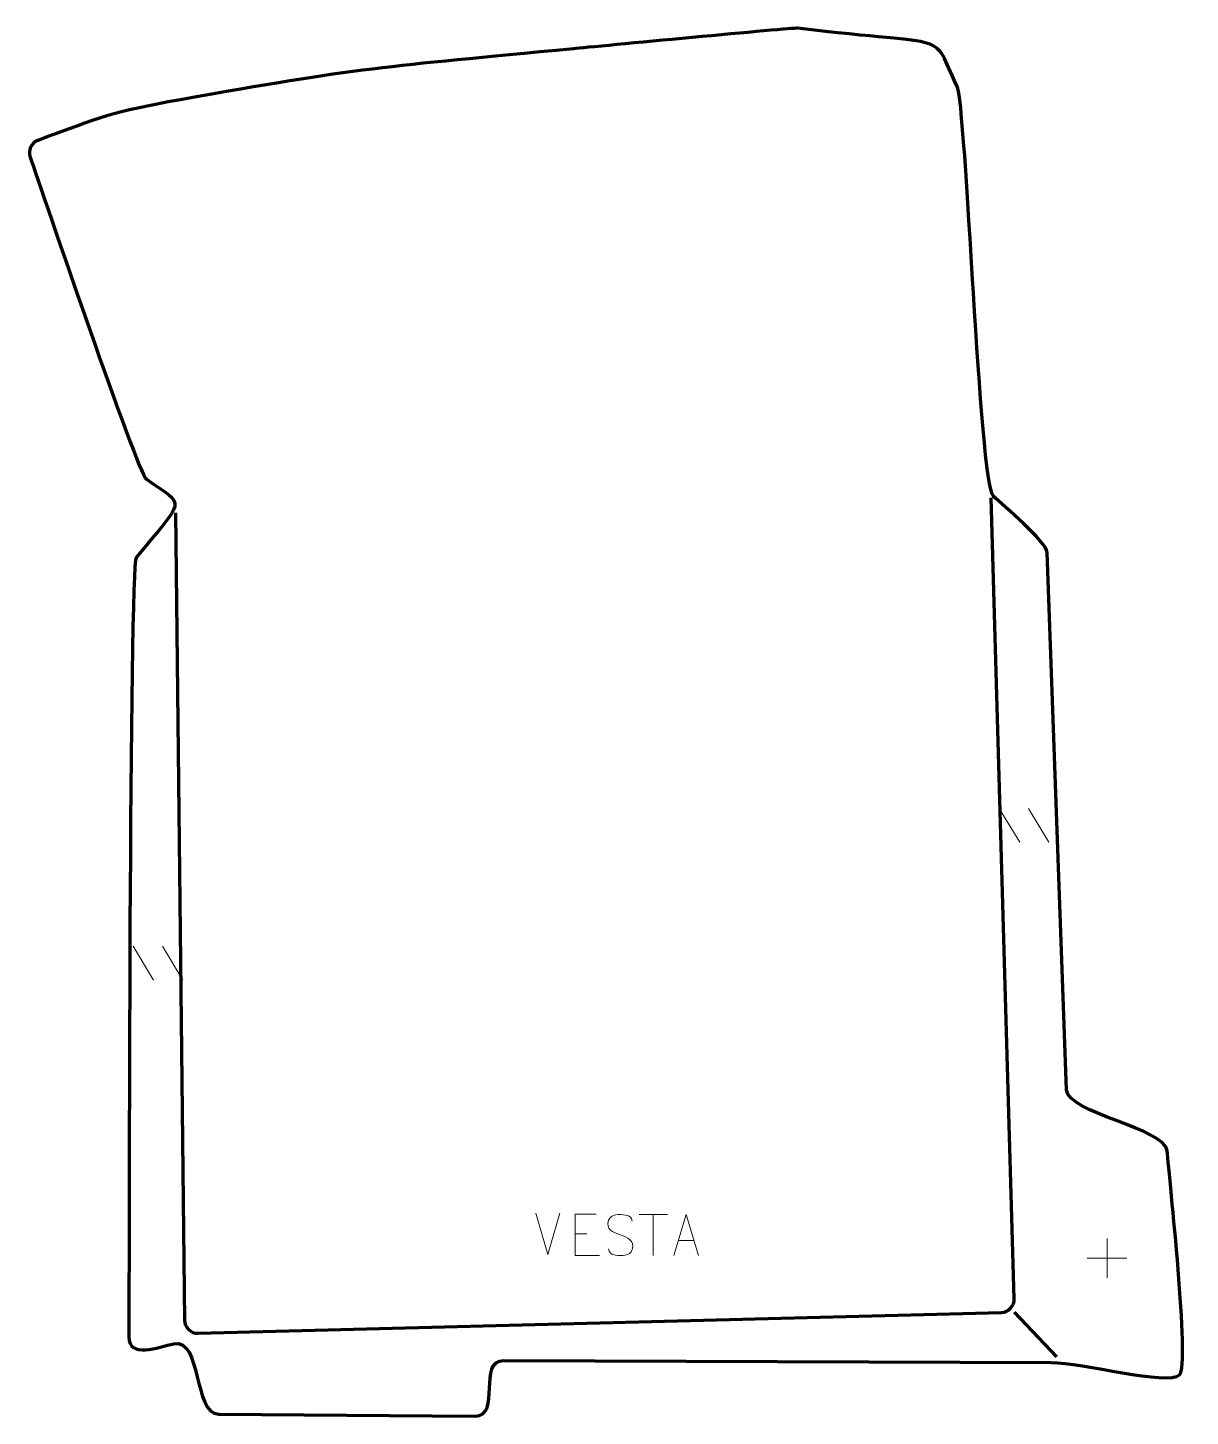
# Model space of a CAD drawing. Header units: millimetres. Extents: x 2911 to 3615, y -140 to 701.
import ezdxf

# ---------------------------------------------------------------- set-up
doc = ezdxf.new("R2010")
doc.units = ezdxf.units.MM
doc.header["$MEASUREMENT"] = 0
doc.layers.add('layer 1', color=7, linetype='Continuous')
doc.layers.add('layer 2', color=7, linetype='Continuous')

msp = doc.modelspace()

# ---------------------------------------------------------------- linework, layer by layer
at = {"layer": 'layer 1', "color": 230, "lineweight": 200}
msp.add_open_spline([(2916.771, 633.1333), (2954.3196, 647.3074), (2961.5823, 650.3208), (3003.1109, 657.8391), (3003.1109, 657.8391), (3110.5731, 677.294), (3126.8358, 677.6972), (3241.3863, 688.7493), (3241.3863, 688.7493), (3254.2911, 689.9944), (3374.9775, 701.4739), (3377.1497, 701.213), (3377.1497, 701.213), (3475.1776, 689.4372), (3457.106, 700.1294), (3473.9202, 666.3541), (3473.9202, 666.3541), (3479.6352, 654.8743), (3487.4614, 425.5569), (3496.0171, 417.4361), (3496.0171, 417.4361), (3501.8083, 411.9393), (3528.3027, 389.7864), (3528.5345, 383.4215), (3528.5345, 383.4215), (3528.5345, 383.4215), (3540.4137, 57.5068), (3540.4137, 57.5068), (3540.4137, 57.5068), (3540.93, 43.3428), (3600.2784, 34.418), (3601.3535, 20.51), (3601.3535, 20.51), (3602.6348, 3.935), (3615.3218, -109.2244), (3608.8674, -115.3103), (3608.8674, -115.3103), (3601.922, -121.8593), (3549.539, -107.8002), (3530.9492, -107.7312), (3530.9492, -107.7312), (3530.9492, -107.7312), (3199.3008, -106.4868), (3199.3008, -106.4868), (3199.3008, -106.4868), (3182.8482, -106.4251), (3198.1547, -140.3405), (3181.6693, -140.2186), (3181.6693, -140.2186), (3181.6693, -140.2186), (3026.3538, -139.0711), (3026.3538, -139.0711), (3026.3538, -139.0711), (3010.9532, -138.9572), (3016.0032, -92.8345), (2999.2265, -96.3965), (2999.2265, -96.3965), (2989.6398, -98.4319), (2971.8044, -105.3532), (2971.8801, -92.2793), (2971.8801, -92.2793), (2972.1359, -48.0675), (2971.96, 374.8521), (2976.37, 380.2896), (2976.37, 380.2896), (3005.8084, 416.5865), (3007.0521, 410.9155), (2982.4961, 427.7434), (2982.4961, 427.7434), (2977.0914, 431.4472), (2919.3185, 602.3686), (2912.0511, 622.9897), (2912.0511, 622.9897), (2910.6072, 627.0869), (2912.7068, 631.5991), (2916.771, 633.1333)], degree=3, knots=[0, 0, 0, 0, 0.05, 0.05, 0.05, 0.05, 0.1, 0.1, 0.1, 0.1, 0.15, 0.15, 0.15, 0.15, 0.2, 0.2, 0.2, 0.2, 0.25, 0.25, 0.25, 0.25, 0.3, 0.3, 0.3, 0.3, 0.35, 0.35, 0.35, 0.35, 0.4, 0.4, 0.4, 0.4, 0.45, 0.45, 0.45, 0.45, 0.5, 0.5, 0.5, 0.5, 0.55, 0.55, 0.55, 0.55, 0.6, 0.6, 0.6, 0.6, 0.65, 0.65, 0.65, 0.65, 0.7, 0.7, 0.7, 0.7, 0.75, 0.75, 0.75, 0.75, 0.8, 0.8, 0.8, 0.8, 0.85, 0.85, 0.85, 0.85, 0.9, 0.9, 0.9, 0.9, 1, 1, 1, 1], dxfattribs=at)
at = {"layer": 'layer 2', "color": 142, "lineweight": 200}
msp.add_open_spline([(3000.2183, 407.3128), (3000.2183, 407.3128), (3005.6655, -82.1087), (3005.6655, -82.1087), (3005.6655, -82.1087), (3005.6903, -84.3325), (3006.5126, -86.2372), (3008.1139, -87.7803), (3008.1139, -87.7803), (3009.7154, -89.3234), (3011.6493, -90.0746), (3013.8724, -90.0169), (3013.8724, -90.0169), (3013.8724, -90.0169), (3500.8343, -77.3937), (3500.8343, -77.3937), (3500.8343, -77.3937), (3503.0406, -77.3365), (3504.9188, -76.4992), (3506.4363, -74.8965), (3506.4363, -74.8965), (3507.9537, -73.2938), (3508.6871, -71.3726), (3508.6237, -69.1665), (3508.6237, -69.1665), (3508.6237, -69.1665), (3494.6606, 416.5158), (3494.6606, 416.5158)], degree=3, knots=[0, 0, 0, 0, 0.125, 0.125, 0.125, 0.125, 0.25, 0.25, 0.25, 0.25, 0.375, 0.375, 0.375, 0.375, 0.5, 0.5, 0.5, 0.5, 0.625, 0.625, 0.625, 0.625, 0.75, 0.75, 0.75, 0.75, 1, 1, 1, 1], dxfattribs=at)
at = {"layer": 'layer 2', "color": 250, "lineweight": 9}
for points in [[(3499.5847, 228.2142), (3499.5847, 228.2142), (3511.949, 207.6699), (3511.949, 207.6699)], [(3517.3146, 228.2142), (3517.3146, 228.2142), (3529.6789, 207.6699), (3529.6789, 207.6699)], [(2974.5391, 144.6197), (2974.5391, 144.6197), (2986.9034, 124.0754), (2986.9034, 124.0754)], [(2992.269, 144.6197), (2992.269, 144.6197), (3004.6333, 124.0754), (3004.6333, 124.0754)], [(3225.9148, -42.2038), (3225.9148, -42.2038), (3218.593, -17.2502), (3218.593, -17.2502)], [(3233.2367, -17.2502), (3233.2367, -17.2502), (3225.9149, -42.2038), (3225.9149, -42.2038)], [(3281.3415, -18.0446), (3281.3415, -18.0446), (3298.3287, -18.0446), (3298.3287, -18.0446)], [(3289.8353, -42.9746), (3289.8353, -42.9746), (3289.8353, -18.0211), (3289.8353, -18.0211)], [(3242.4077, -29.727), (3242.4077, -29.727), (3249.5758, -29.727), (3249.5758, -29.727)], [(3564.9214, -32.5219), (3564.9214, -32.5219), (3564.9214, -56.4998), (3564.9214, -56.4998)], [(3305.0873, -33.7252), (3305.0873, -33.7252), (3314.583, -33.7252), (3314.583, -33.7252)], [(3552.9325, -44.5109), (3552.9325, -44.5109), (3576.9104, -44.5109), (3576.9104, -44.5109)]]:
    msp.add_open_spline(points, degree=3, dxfattribs=at)
for points, knots in [([(3255.2816, -17.8473), (3255.2816, -17.8473), (3242.4077, -17.8473), (3242.4077, -17.8473), (3242.4077, -17.8473), (3242.4077, -17.8473), (3242.4077, -42.8009), (3242.4077, -42.8009), (3242.4077, -42.8009), (3242.4077, -42.8009), (3257.2735, -42.8009), (3257.2735, -42.8009)], [0, 0, 0, 0, 0.25, 0.25, 0.25, 0.25, 0.5, 0.5, 0.5, 0.5, 1, 1, 1, 1]), ([(3269.8406, -30.324), (3265.5923, -28.8536), (3260.6842, -27.0578), (3262.6893, -21.5375), (3262.6893, -21.5375), (3264.1928, -17.3976), (3269.4064, -17.7861), (3273.01, -18.3872), (3273.01, -18.3872), (3275.8706, -18.8644), (3276.7353, -20.0776), (3277.0459, -22.1617)], [0, 0, 0, 0, 0.25, 0.25, 0.25, 0.25, 0.5, 0.5, 0.5, 0.5, 1, 1, 1, 1]), ([(3302.3647, -42.9746), (3302.3647, -42.9746), (3309.7357, -18.0211), (3309.7357, -18.0211), (3309.7357, -18.0211), (3309.7357, -18.0211), (3317.3056, -42.9746), (3317.3056, -42.9746)], [0, 0, 0, 0, 0.33333333, 0.33333333, 0.33333333, 0.33333333, 1, 1, 1, 1]), ([(3269.8406, -30.3241), (3273.8592, -31.9708), (3278.8887, -33.8591), (3277.0547, -39.2194), (3277.0547, -39.2194), (3275.5949, -43.4858), (3270.6841, -43.2291), (3266.958, -42.6744), (3266.958, -42.6744), (3264.208, -42.2646), (3262.9871, -41.0511), (3262.6091, -38.9389)], [0, 0, 0, 0, 0.25, 0.25, 0.25, 0.25, 0.5, 0.5, 0.5, 0.5, 1, 1, 1, 1])]:
    msp.add_open_spline(points, degree=3, knots=knots, dxfattribs=at)
at = {"layer": 'layer 2', "color": 142, "lineweight": 200}
msp.add_open_spline([(3534.3624, -104.3003), (3534.3624, -104.3003), (3508.8542, -77.1858), (3508.8542, -77.1858)], degree=3, dxfattribs=at)

doc.saveas('drawing.dxf')
